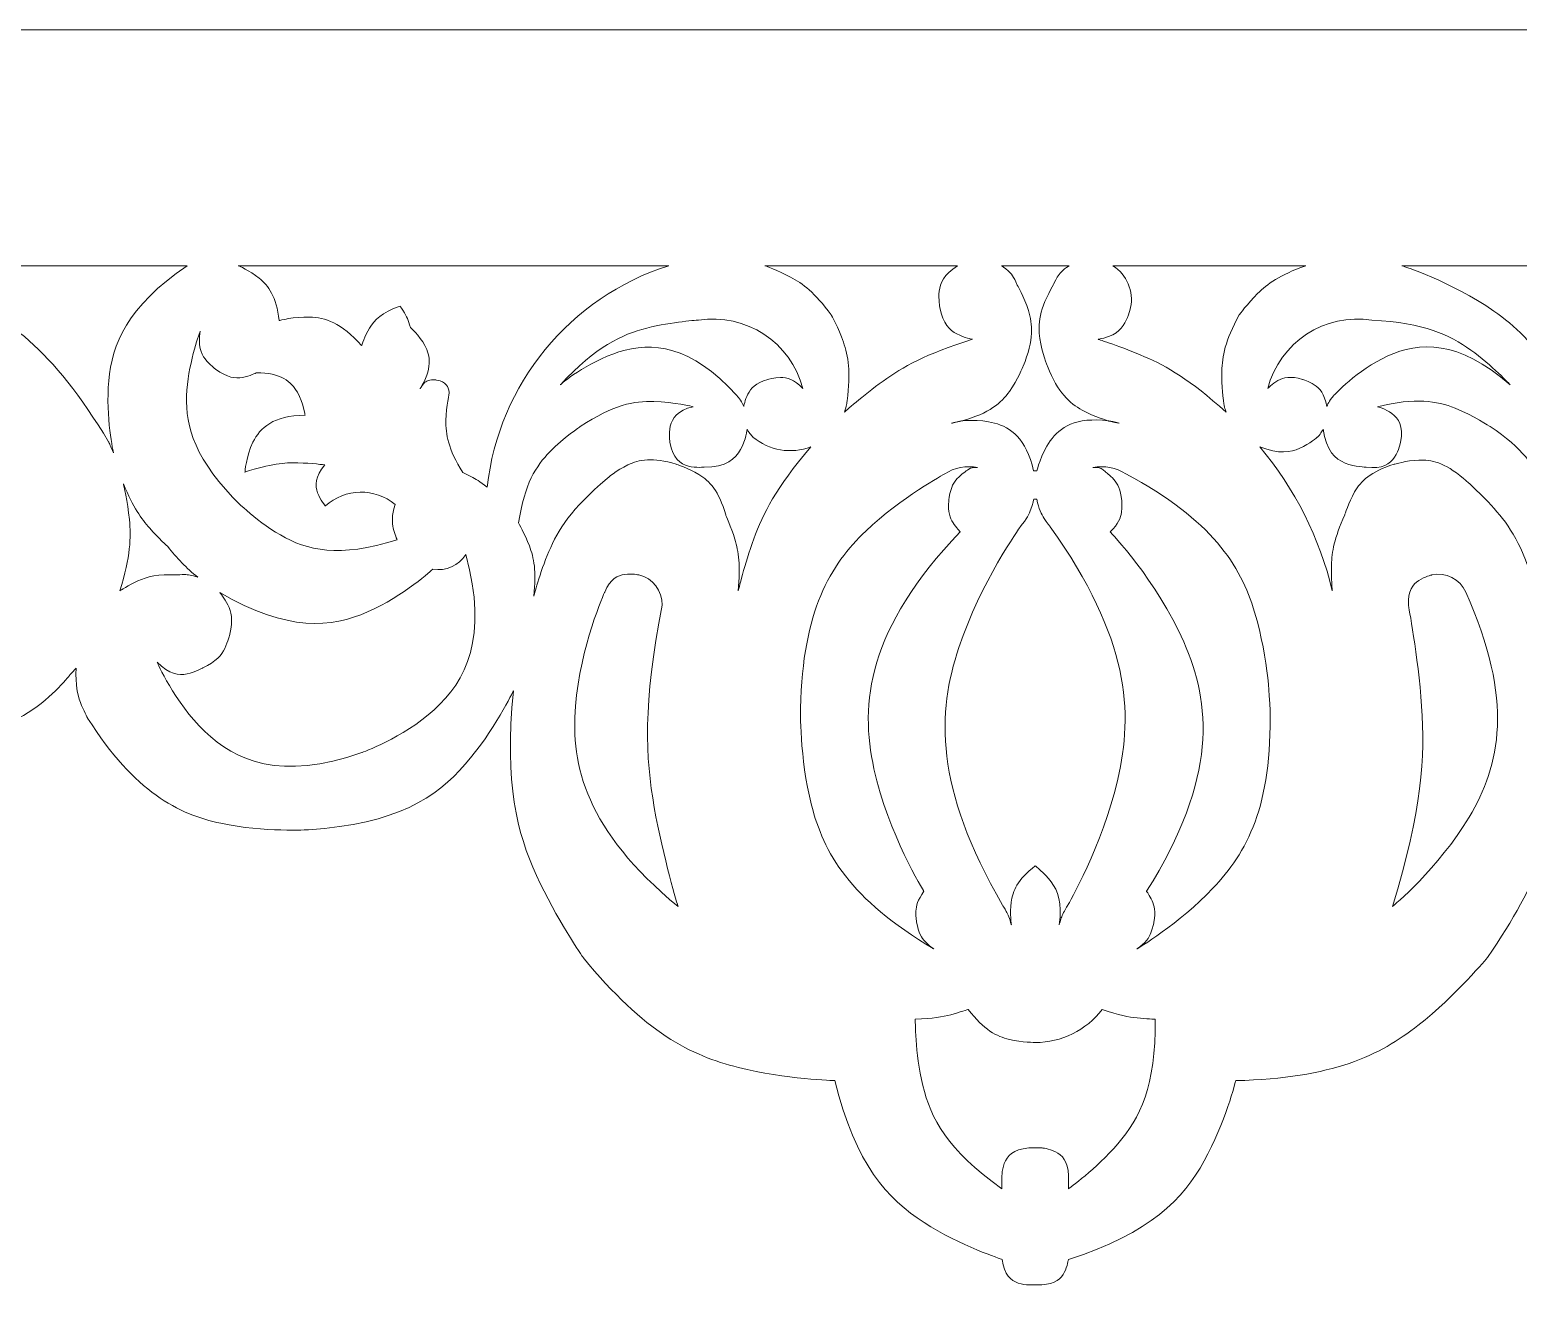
# Model space of a CAD drawing. Header units: millimetres. Extents: x 5501 to 5703, y 4457 to 4568.
# Drawn here: x 5562.8 to 5622.7, y 4457.2 to 4508.2 of the extents above; entities that cross this region are included whole.
import ezdxf

# ---------------------------------------------------------------- set-up
doc = ezdxf.new("R2010")
doc.units = ezdxf.units.MM
doc.header["$MEASUREMENT"] = 0
doc.layers.add('SITARA ALL', color=18, linetype='Continuous', true_color=0x000000)

msp = doc.modelspace()

# ---------------------------------------------------------------- linework, layer by layer
at = {"layer": 'SITARA ALL', "color": 1, "lineweight": 9, "true_color": 0xff0000}
for points, knots in [([(5703.243, 4508.199), (5703.243, 4508.199), (5703.243, 4457.651), (5703.243, 4457.651), (5703.243, 4457.651), (5702.684, 4457.442), (5702.091, 4457.443), (5701.498, 4457.443), (5700.87, 4457.652), (5700.227, 4458.656), (5700.227, 4458.656), (5699.906, 4459.158), (5699.781, 4459.738), (5699.656, 4460.318), (5699.729, 4460.976), (5700.576, 4461.816), (5700.576, 4461.816), (5700.508, 4461.745), (5700.425, 4461.694), (5700.342, 4461.644), (5700.242, 4461.614), (5700.052, 4461.657), (5700.052, 4461.657), (5699.956, 4461.678), (5699.87, 4461.724), (5699.784, 4461.77), (5699.708, 4461.84), (5699.647, 4462.026), (5699.647, 4462.026), (5699.836, 4462.278), (5699.994, 4462.551), (5700.152, 4462.823), (5700.28, 4463.116), (5700.395, 4463.736), (5700.395, 4463.736), (5700.314, 4463.584), (5700.184, 4463.474), (5700.054, 4463.364), (5699.874, 4463.294), (5699.551, 4463.41), (5699.551, 4463.41), (5699.389, 4463.467), (5699.261, 4463.58), (5699.132, 4463.692), (5699.037, 4463.859), (5699.104, 4464.196), (5699.104, 4464.196), (5698.657, 4463.643), (5698.069, 4463.245), (5697.482, 4462.848), (5696.754, 4462.606), (5695.376, 4462.958), (5695.376, 4462.958), (5695.293, 4462.889), (5695.204, 4462.83), (5695.114, 4462.771), (5695.018, 4462.721), (5694.811, 4462.665), (5694.811, 4462.665), (5694.219, 4462.565), (5693.62, 4462.604), (5693.022, 4462.643), (5692.417, 4462.82), (5691.529, 4463.63), (5691.529, 4463.63), (5691.085, 4464.035), (5690.747, 4464.53), (5690.409, 4465.026), (5690.176, 4465.612), (5690.267, 4466.81), (5690.267, 4466.81), (5689.585, 4465.545), (5688.467, 4464.66), (5687.349, 4463.775), (5685.796, 4463.268), (5683.206, 4464.513), (5683.206, 4464.513), (5682.767, 4464.736), (5682.396, 4465.058), (5682.024, 4465.379), (5681.72, 4465.8), (5681.572, 4466.773), (5681.572, 4466.773), (5681.499, 4467.259), (5681.545, 4467.748), (5681.59, 4468.237), (5681.756, 4468.729), (5682.462, 4469.415), (5682.462, 4469.415), (5681.826, 4472.108), (5680.504, 4474.536), (5679.183, 4476.964), (5677.175, 4479.126), (5671.898, 4480.798), (5671.898, 4480.798), (5671.325, 4480.083), (5670.528, 4479.642), (5669.731, 4479.201), (5668.711, 4479.034), (5667.17, 4480.028), (5667.17, 4480.028), (5666.399, 4480.525), (5665.879, 4481.273), (5665.358, 4482.02), (5665.087, 4483.017), (5665.918, 4484.653), (5665.918, 4484.653), (5665.895, 4484.601), (5665.871, 4484.551), (5665.847, 4484.5), (5665.822, 4484.45), (5665.765, 4484.353), (5665.765, 4484.353), (5665.337, 4484.011), (5664.845, 4483.77), (5664.353, 4483.53), (5663.798, 4483.39), (5662.72, 4483.59), (5662.72, 4483.59), (5661.949, 4483.672), (5661.272, 4484.039), (5660.596, 4484.407), (5660.013, 4485.059), (5660.029, 4486.609), (5660.029, 4486.609), (5658.629, 4487.888), (5656.864, 4488.552), (5655.099, 4489.216), (5652.968, 4489.266), (5650.046, 4486.85), (5650.046, 4486.85), (5650.131, 4486.876), (5650.22, 4486.887), (5650.308, 4486.898), (5650.399, 4486.895), (5650.566, 4486.831), (5650.566, 4486.831), (5650.782, 4486.788), (5650.982, 4486.696), (5651.182, 4486.605), (5651.365, 4486.463), (5651.557, 4486.067), (5651.557, 4486.067), (5651.654, 4485.869), (5651.7, 4485.654), (5651.747, 4485.439), (5651.745, 4485.207), (5651.544, 4484.815), (5651.544, 4484.815), (5651.443, 4484.619), (5651.299, 4484.452), (5651.156, 4484.286), (5650.969, 4484.149), (5650.535, 4484.073), (5650.535, 4484.073), (5650.318, 4484.036), (5650.099, 4484.05), (5649.879, 4484.065), (5649.657, 4484.132), (5649.336, 4484.433), (5649.336, 4484.433), (5649.388, 4484.352), (5649.438, 4484.268), (5649.487, 4484.184), (5649.533, 4484.099), (5649.611, 4483.921), (5649.611, 4483.921), (5649.756, 4483.282), (5649.676, 4482.636), (5649.595, 4481.989), (5649.288, 4481.334), (5648.12, 4480.742), (5648.12, 4480.742), (5647.064, 4480.258), (5645.911, 4480.17), (5644.759, 4480.083), (5643.51, 4480.391), (5642.095, 4482.234), (5642.095, 4482.234), (5642.055, 4482.276), (5642.015, 4482.317), (5641.975, 4482.359), (5641.935, 4482.401), (5641.857, 4482.487), (5641.857, 4482.487), (5641.872, 4482.137), (5641.839, 4481.788), (5641.806, 4481.44), (5641.727, 4481.092), (5641.396, 4480.475), (5641.396, 4480.475), (5640.431, 4478.973), (5639.098, 4477.792), (5637.765, 4476.612), (5636.064, 4475.751), (5632.502, 4475.981), (5632.502, 4475.981), (5630.721, 4476.095), (5629.041, 4476.687), (5627.362, 4477.279), (5625.784, 4478.349), (5624.255, 4481.574), (5624.255, 4481.574), (5624.432, 4479.675), (5624.272, 4477.776), (5624.113, 4475.876), (5623.617, 4473.977), (5621.449, 4470.838), (5621.449, 4470.838), (5620.199, 4469.314), (5618.651, 4468.1), (5617.102, 4466.886), (5615.254, 4465.98), (5611.315, 4465.875), (5611.315, 4465.875), (5610.89, 4464.173), (5610.041, 4462.641), (5609.192, 4461.109), (5607.919, 4459.748), (5604.577, 4458.675), (5604.577, 4458.675), (5604.543, 4458.399), (5604.413, 4458.153), (5604.284, 4457.908), (5604.06, 4457.693), (5603.504, 4457.649), (5603.504, 4457.649), (5603.504, 4457.649), (5603.421, 4457.649), (5603.337, 4457.649), (5603.171, 4457.649), (5603.171, 4457.649), (5603.171, 4457.649), (5602.857, 4457.623), (5602.561, 4457.724), (5602.264, 4457.824), (5601.986, 4458.05), (5601.908, 4458.675), (5601.908, 4458.675), (5600.237, 4459.212), (5598.765, 4460.161), (5597.293, 4461.109), (5596.019, 4462.47), (5595.17, 4465.875), (5595.17, 4465.875), (5593.201, 4465.928), (5591.292, 4466.407), (5589.383, 4466.886), (5587.535, 4467.79), (5585.036, 4470.838), (5585.036, 4470.838), (5583.953, 4472.407), (5583.163, 4474.142), (5582.373, 4475.877), (5581.876, 4477.776), (5582.231, 4481.574), (5582.231, 4481.574), (5581.465, 4479.962), (5580.294, 4478.62), (5579.123, 4477.279), (5577.546, 4476.208), (5573.984, 4475.981), (5573.984, 4475.981), (5572.203, 4475.867), (5570.461, 4476.239), (5568.72, 4476.612), (5567.018, 4477.471), (5565.09, 4480.475), (5565.09, 4480.475), (5564.924, 4480.783), (5564.802, 4481.111), (5564.679, 4481.44), (5564.599, 4481.787), (5564.628, 4482.487), (5564.628, 4482.487), (5564.589, 4482.444), (5564.55, 4482.401), (5564.511, 4482.359), (5564.471, 4482.317), (5564.39, 4482.234), (5564.39, 4482.234), (5563.682, 4481.313), (5562.704, 4480.698), (5561.725, 4480.083), (5560.477, 4479.772), (5558.365, 4480.742), (5558.365, 4480.742), (5557.782, 4481.038), (5557.336, 4481.514), (5556.89, 4481.99), (5556.583, 4482.644), (5556.874, 4483.921), (5556.874, 4483.921), (5556.914, 4484.01), (5556.956, 4484.097), (5556.999, 4484.184), (5557.045, 4484.27), (5557.149, 4484.433), (5557.149, 4484.433), (5556.989, 4484.282), (5556.797, 4484.174), (5556.606, 4484.065), (5556.384, 4483.998), (5555.95, 4484.073), (5555.95, 4484.073), (5555.733, 4484.111), (5555.531, 4484.198), (5555.329, 4484.286), (5555.143, 4484.423), (5554.942, 4484.815), (5554.942, 4484.815), (5554.841, 4485.011), (5554.79, 4485.225), (5554.738, 4485.439), (5554.736, 4485.671), (5554.928, 4486.067), (5554.928, 4486.067), (5555.024, 4486.265), (5555.164, 4486.435), (5555.304, 4486.605), (5555.487, 4486.746), (5555.92, 4486.831), (5555.92, 4486.831), (5556.003, 4486.863), (5556.09, 4486.881), (5556.177, 4486.898), (5556.269, 4486.902), (5556.439, 4486.85), (5556.439, 4486.85), (5554.979, 4488.06), (5553.184, 4488.638), (5551.389, 4489.216), (5549.259, 4489.163), (5546.456, 4486.609), (5546.456, 4486.609), (5546.463, 4485.834), (5546.176, 4485.12), (5545.889, 4484.406), (5545.307, 4483.752), (5543.766, 4483.59), (5543.766, 4483.59), (5543.227, 4483.49), (5542.679, 4483.51), (5542.132, 4483.53), (5541.577, 4483.668), (5540.72, 4484.353), (5540.72, 4484.353), (5540.692, 4484.401), (5540.665, 4484.451), (5540.638, 4484.5), (5540.613, 4484.55), (5540.568, 4484.653), (5540.568, 4484.653), (5540.982, 4483.835), (5541.055, 4482.927), (5541.127, 4482.019), (5540.858, 4481.021), (5539.316, 4480.028), (5539.316, 4480.028), (5538.545, 4479.532), (5537.649, 4479.366), (5536.753, 4479.201), (5535.733, 4479.366), (5534.587, 4480.798), (5534.587, 4480.798), (5531.948, 4479.963), (5529.626, 4478.464), (5527.304, 4476.965), (5525.297, 4474.801), (5524.023, 4469.415), (5524.023, 4469.415), (5524.376, 4469.072), (5524.636, 4468.654), (5524.895, 4468.237), (5525.061, 4467.745), (5524.913, 4466.773), (5524.913, 4466.773), (5524.839, 4466.286), (5524.65, 4465.833), (5524.461, 4465.379), (5524.157, 4464.958), (5523.28, 4464.513), (5523.28, 4464.513), (5521.984, 4463.892), (5520.559, 4463.834), (5519.134, 4463.775), (5517.581, 4464.279), (5516.218, 4466.81), (5516.218, 4466.81), (5516.264, 4466.211), (5516.17, 4465.618), (5516.076, 4465.026), (5515.844, 4464.44), (5514.956, 4463.63), (5514.956, 4463.63), (5514.512, 4463.225), (5513.988, 4462.934), (5513.464, 4462.643), (5512.859, 4462.465), (5511.674, 4462.665), (5511.674, 4462.665), (5511.571, 4462.693), (5511.471, 4462.732), (5511.371, 4462.771), (5511.275, 4462.821), (5511.11, 4462.958), (5511.11, 4462.958), (5510.42, 4462.782), (5509.712, 4462.815), (5509.003, 4462.848), (5508.275, 4463.089), (5507.381, 4464.196), (5507.381, 4464.196), (5507.414, 4464.028), (5507.384, 4463.86), (5507.353, 4463.692), (5507.258, 4463.525), (5506.934, 4463.41), (5506.934, 4463.41), (5506.773, 4463.352), (5506.602, 4463.358), (5506.432, 4463.364), (5506.252, 4463.433), (5506.091, 4463.736), (5506.091, 4463.736), (5506.148, 4463.426), (5506.241, 4463.125), (5506.333, 4462.823), (5506.461, 4462.531), (5506.838, 4462.026), (5506.838, 4462.026), (5506.808, 4461.933), (5506.754, 4461.851), (5506.701, 4461.77), (5506.624, 4461.7), (5506.434, 4461.657), (5506.434, 4461.657), (5506.338, 4461.635), (5506.241, 4461.639), (5506.144, 4461.644), (5506.044, 4461.674), (5505.91, 4461.816), (5505.91, 4461.816), (5506.333, 4461.396), (5506.581, 4460.857), (5506.829, 4460.318), (5506.902, 4459.66), (5506.258, 4458.656), (5506.258, 4458.656), (5505.937, 4458.154), (5505.462, 4457.798), (5504.987, 4457.442), (5504.36, 4457.233), (5503.243, 4457.651), (5503.243, 4457.651), (5503.243, 4457.651), (5503.243, 4470.288), (5503.243, 4482.925), (5503.243, 4508.199), (5503.243, 4508.199), (5503.243, 4508.199), (5503.243, 4508.199), (5528.243, 4508.199), (5553.243, 4508.199), (5603.243, 4508.199), (5603.243, 4508.199), (5603.243, 4508.199), (5603.243, 4508.199), (5628.243, 4508.199), (5653.243, 4508.199), (5703.243, 4508.199), (5703.243, 4508.199)], [0, 0, 0, 0, 0.006369, 0.006369, 0.006369, 0.012739, 0.012739, 0.012739, 0.019108, 0.019108, 0.019108, 0.025478, 0.025478, 0.025478, 0.031847, 0.031847, 0.031847, 0.038217, 0.038217, 0.038217, 0.044586, 0.044586, 0.044586, 0.050955, 0.050955, 0.050955, 0.057325, 0.057325, 0.057325, 0.063694, 0.063694, 0.063694, 0.070064, 0.070064, 0.070064, 0.076433, 0.076433, 0.076433, 0.082803, 0.082803, 0.082803, 0.089172, 0.089172, 0.089172, 0.095541, 0.095541, 0.095541, 0.101911, 0.101911, 0.101911, 0.10828, 0.10828, 0.10828, 0.11465, 0.11465, 0.11465, 0.121019, 0.121019, 0.121019, 0.127389, 0.127389, 0.127389, 0.133758, 0.133758, 0.133758, 0.140127, 0.140127, 0.140127, 0.146497, 0.146497, 0.146497, 0.152866, 0.152866, 0.152866, 0.159236, 0.159236, 0.159236, 0.165605, 0.165605, 0.165605, 0.171975, 0.171975, 0.171975, 0.178344, 0.178344, 0.178344, 0.184713, 0.184713, 0.184713, 0.191083, 0.191083, 0.191083, 0.197452, 0.197452, 0.197452, 0.203822, 0.203822, 0.203822, 0.210191, 0.210191, 0.210191, 0.216561, 0.216561, 0.216561, 0.22293, 0.22293, 0.22293, 0.229299, 0.229299, 0.229299, 0.235669, 0.235669, 0.235669, 0.242038, 0.242038, 0.242038, 0.248408, 0.248408, 0.248408, 0.254777, 0.254777, 0.254777, 0.261146, 0.261146, 0.261146, 0.267516, 0.267516, 0.267516, 0.273885, 0.273885, 0.273885, 0.280255, 0.280255, 0.280255, 0.286624, 0.286624, 0.286624, 0.292994, 0.292994, 0.292994, 0.299363, 0.299363, 0.299363, 0.305732, 0.305732, 0.305732, 0.312102, 0.312102, 0.312102, 0.318471, 0.318471, 0.318471, 0.324841, 0.324841, 0.324841, 0.33121, 0.33121, 0.33121, 0.33758, 0.33758, 0.33758, 0.343949, 0.343949, 0.343949, 0.350318, 0.350318, 0.350318, 0.356688, 0.356688, 0.356688, 0.363057, 0.363057, 0.363057, 0.369427, 0.369427, 0.369427, 0.375796, 0.375796, 0.375796, 0.382166, 0.382166, 0.382166, 0.388535, 0.388535, 0.388535, 0.394904, 0.394904, 0.394904, 0.401274, 0.401274, 0.401274, 0.407643, 0.407643, 0.407643, 0.414013, 0.414013, 0.414013, 0.420382, 0.420382, 0.420382, 0.426752, 0.426752, 0.426752, 0.433121, 0.433121, 0.433121, 0.43949, 0.43949, 0.43949, 0.44586, 0.44586, 0.44586, 0.452229, 0.452229, 0.452229, 0.458599, 0.458599, 0.458599, 0.464968, 0.464968, 0.464968, 0.471338, 0.471338, 0.471338, 0.477707, 0.477707, 0.477707, 0.484076, 0.484076, 0.484076, 0.490446, 0.490446, 0.490446, 0.496815, 0.496815, 0.496815, 0.503185, 0.503185, 0.503185, 0.509554, 0.509554, 0.509554, 0.515924, 0.515924, 0.515924, 0.522293, 0.522293, 0.522293, 0.528662, 0.528662, 0.528662, 0.535032, 0.535032, 0.535032, 0.541401, 0.541401, 0.541401, 0.547771, 0.547771, 0.547771, 0.55414, 0.55414, 0.55414, 0.56051, 0.56051, 0.56051, 0.566879, 0.566879, 0.566879, 0.573248, 0.573248, 0.573248, 0.579618, 0.579618, 0.579618, 0.585987, 0.585987, 0.585987, 0.592357, 0.592357, 0.592357, 0.598726, 0.598726, 0.598726, 0.605096, 0.605096, 0.605096, 0.611465, 0.611465, 0.611465, 0.617834, 0.617834, 0.617834, 0.624204, 0.624204, 0.624204, 0.630573, 0.630573, 0.630573, 0.636943, 0.636943, 0.636943, 0.643312, 0.643312, 0.643312, 0.649682, 0.649682, 0.649682, 0.656051, 0.656051, 0.656051, 0.66242, 0.66242, 0.66242, 0.66879, 0.66879, 0.66879, 0.675159, 0.675159, 0.675159, 0.681529, 0.681529, 0.681529, 0.687898, 0.687898, 0.687898, 0.694268, 0.694268, 0.694268, 0.700637, 0.700637, 0.700637, 0.707006, 0.707006, 0.707006, 0.713376, 0.713376, 0.713376, 0.719745, 0.719745, 0.719745, 0.726115, 0.726115, 0.726115, 0.732484, 0.732484, 0.732484, 0.738854, 0.738854, 0.738854, 0.745223, 0.745223, 0.745223, 0.751592, 0.751592, 0.751592, 0.757962, 0.757962, 0.757962, 0.764331, 0.764331, 0.764331, 0.770701, 0.770701, 0.770701, 0.77707, 0.77707, 0.77707, 0.783439, 0.783439, 0.783439, 0.789809, 0.789809, 0.789809, 0.796178, 0.796178, 0.796178, 0.802548, 0.802548, 0.802548, 0.808917, 0.808917, 0.808917, 0.815287, 0.815287, 0.815287, 0.821656, 0.821656, 0.821656, 0.828025, 0.828025, 0.828025, 0.834395, 0.834395, 0.834395, 0.840764, 0.840764, 0.840764, 0.847134, 0.847134, 0.847134, 0.853503, 0.853503, 0.853503, 0.859873, 0.859873, 0.859873, 0.866242, 0.866242, 0.866242, 0.872611, 0.872611, 0.872611, 0.878981, 0.878981, 0.878981, 0.88535, 0.88535, 0.88535, 0.89172, 0.89172, 0.89172, 0.898089, 0.898089, 0.898089, 0.904459, 0.904459, 0.904459, 0.910828, 0.910828, 0.910828, 0.917197, 0.917197, 0.917197, 0.923567, 0.923567, 0.923567, 0.929936, 0.929936, 0.929936, 0.936306, 0.936306, 0.936306, 0.942675, 0.942675, 0.942675, 0.949045, 0.949045, 0.949045, 0.955414, 0.955414, 0.955414, 0.961783, 0.961783, 0.961783, 0.968153, 0.968153, 0.968153, 0.974522, 0.974522, 0.974522, 0.980892, 0.980892, 0.980892, 0.987261, 0.987261, 0.987261, 0.993631, 0.993631, 0.993631, 1, 1, 1, 1]), ([(5569.095, 4498.696), (5569.095, 4498.696), (5555.464, 4498.696), (5555.464, 4498.696), (5555.464, 4498.696), (5557.649, 4498.345), (5559.7, 4497.521), (5561.751, 4496.696), (5563.667, 4495.398), (5565.937, 4491.598), (5565.937, 4491.598), (5565.972, 4491.525), (5566.006, 4491.452), (5566.04, 4491.379), (5566.072, 4491.306), (5566.133, 4491.157), (5566.133, 4491.157), (5565.812, 4492.599), (5565.944, 4494.065), (5566.076, 4495.531), (5566.661, 4497.022), (5569.095, 4498.696)], [0, 0, 0, 0, 0.142857, 0.142857, 0.142857, 0.285714, 0.285714, 0.285714, 0.428571, 0.428571, 0.428571, 0.571429, 0.571429, 0.571429, 0.714286, 0.714286, 0.714286, 0.857143, 0.857143, 0.857143, 1, 1, 1, 1]), ([(5581.179, 4489.777), (5581.641, 4493.933), (5584.501, 4497.427), (5588.486, 4498.696), (5588.486, 4498.696), (5588.486, 4498.696), (5584.154, 4498.696), (5579.822, 4498.696), (5571.158, 4498.696), (5571.158, 4498.696), (5571.158, 4498.696), (5571.611, 4498.502), (5571.994, 4498.194), (5572.377, 4497.886), (5572.691, 4497.465), (5572.805, 4496.486), (5572.805, 4496.486), (5573.409, 4496.645), (5574.032, 4496.627), (5574.654, 4496.61), (5575.296, 4496.415), (5576.122, 4495.478), (5576.122, 4495.478), (5576.241, 4495.85), (5576.443, 4496.183), (5576.645, 4496.516), (5576.931, 4496.81), (5577.669, 4497.067), (5577.669, 4497.067), (5577.763, 4496.937), (5577.846, 4496.799), (5577.929, 4496.661), (5578, 4496.516), (5578.088, 4496.206), (5578.088, 4496.206), (5578.449, 4495.898), (5578.67, 4495.481), (5578.892, 4495.064), (5578.975, 4494.54), (5578.475, 4493.732), (5578.475, 4493.732), (5578.531, 4493.856), (5578.624, 4493.954), (5578.717, 4494.053), (5578.847, 4494.126), (5579.117, 4494.094), (5579.117, 4494.094), (5579.252, 4494.078), (5579.374, 4494.019), (5579.496, 4493.96), (5579.604, 4493.858), (5579.654, 4493.591), (5579.654, 4493.591), (5579.531, 4493.038), (5579.518, 4492.472), (5579.505, 4491.906), (5579.603, 4491.326), (5580.196, 4490.362), (5580.196, 4490.362), (5580.371, 4490.284), (5580.54, 4490.196), (5580.71, 4490.108), (5580.875, 4490.01), (5581.179, 4489.777)], [0, 0, 0, 0, 0.047619, 0.047619, 0.047619, 0.095238, 0.095238, 0.095238, 0.142857, 0.142857, 0.142857, 0.190476, 0.190476, 0.190476, 0.238095, 0.238095, 0.238095, 0.285714, 0.285714, 0.285714, 0.333333, 0.333333, 0.333333, 0.380952, 0.380952, 0.380952, 0.428571, 0.428571, 0.428571, 0.47619, 0.47619, 0.47619, 0.52381, 0.52381, 0.52381, 0.571429, 0.571429, 0.571429, 0.619048, 0.619048, 0.619048, 0.666667, 0.666667, 0.666667, 0.714286, 0.714286, 0.714286, 0.761905, 0.761905, 0.761905, 0.809524, 0.809524, 0.809524, 0.857143, 0.857143, 0.857143, 0.904762, 0.904762, 0.904762, 0.952381, 0.952381, 0.952381, 1, 1, 1, 1]), ([(5600.114, 4498.696), (5600.114, 4498.696), (5592.353, 4498.696), (5592.353, 4498.696), (5592.353, 4498.696), (5592.887, 4498.506), (5593.388, 4498.238), (5593.888, 4497.97), (5594.354, 4497.626), (5595.032, 4496.716), (5595.032, 4496.716), (5595.319, 4496.186), (5595.518, 4495.617), (5595.716, 4495.049), (5595.828, 4494.442), (5595.667, 4493.248), (5595.667, 4493.248), (5595.656, 4493.171), (5595.642, 4493.094), (5595.628, 4493.017), (5595.609, 4492.942), (5595.558, 4492.794), (5595.558, 4492.794), (5596.302, 4493.463), (5597.114, 4494.047), (5597.925, 4494.632), (5598.804, 4495.132), (5600.713, 4495.732), (5600.713, 4495.732), (5600.384, 4495.79), (5600.09, 4495.946), (5599.796, 4496.102), (5599.536, 4496.355), (5599.404, 4497.01), (5599.404, 4497.01), (5599.338, 4497.337), (5599.375, 4497.668), (5599.413, 4497.999), (5599.553, 4498.333), (5600.114, 4498.696)], [0, 0, 0, 0, 0.076923, 0.076923, 0.076923, 0.153846, 0.153846, 0.153846, 0.230769, 0.230769, 0.230769, 0.307692, 0.307692, 0.307692, 0.384615, 0.384615, 0.384615, 0.461538, 0.461538, 0.461538, 0.538462, 0.538462, 0.538462, 0.615385, 0.615385, 0.615385, 0.692308, 0.692308, 0.692308, 0.769231, 0.769231, 0.769231, 0.846154, 0.846154, 0.846154, 0.923077, 0.923077, 0.923077, 1, 1, 1, 1]), ([(5604.604, 4498.696), (5604.604, 4498.696), (5603.243, 4498.696), (5603.243, 4498.696), (5603.243, 4498.696), (5603.243, 4498.696), (5602.902, 4498.696), (5602.562, 4498.696), (5601.881, 4498.696), (5601.881, 4498.696), (5601.881, 4498.696), (5602.022, 4498.605), (5602.146, 4498.494), (5602.271, 4498.383), (5602.38, 4498.251), (5602.505, 4497.94), (5602.505, 4497.94), (5602.8, 4497.441), (5602.971, 4496.887), (5603.142, 4496.332), (5603.189, 4495.724), (5602.755, 4494.647), (5602.755, 4494.647), (5602.538, 4494.108), (5602.202, 4493.636), (5601.866, 4493.163), (5601.411, 4492.756), (5600.292, 4492.445), (5600.292, 4492.445), (5600.22, 4492.436), (5600.148, 4492.424), (5600.077, 4492.411), (5600.005, 4492.396), (5599.866, 4492.353), (5599.866, 4492.353), (5599.938, 4492.365), (5600.01, 4492.378), (5600.081, 4492.391), (5600.152, 4492.406), (5600.292, 4492.445), (5600.292, 4492.445), (5600.96, 4492.532), (5601.605, 4492.358), (5602.25, 4492.185), (5602.874, 4491.752), (5603.176, 4490.441), (5603.176, 4490.441), (5603.176, 4490.441), (5603.209, 4490.441), (5603.243, 4490.441), (5603.31, 4490.441), (5603.31, 4490.441), (5603.31, 4490.441), (5603.461, 4491.096), (5603.849, 4491.641), (5604.236, 4492.185), (5604.859, 4492.619), (5606.193, 4492.445), (5606.193, 4492.445), (5606.263, 4492.426), (5606.334, 4492.408), (5606.404, 4492.391), (5606.476, 4492.376), (5606.619, 4492.353), (5606.619, 4492.353), (5606.55, 4492.375), (5606.479, 4492.393), (5606.409, 4492.411), (5606.337, 4492.427), (5606.193, 4492.445), (5606.193, 4492.445), (5605.634, 4492.601), (5605.126, 4492.882), (5604.619, 4493.163), (5604.164, 4493.569), (5603.731, 4494.647), (5603.731, 4494.647), (5603.514, 4495.186), (5603.428, 4495.759), (5603.343, 4496.333), (5603.389, 4496.941), (5603.98, 4497.94), (5603.98, 4497.94), (5604.043, 4498.096), (5604.129, 4498.239), (5604.214, 4498.383), (5604.323, 4498.514), (5604.604, 4498.696)], [0, 0, 0, 0, 0.034483, 0.034483, 0.034483, 0.068966, 0.068966, 0.068966, 0.103448, 0.103448, 0.103448, 0.137931, 0.137931, 0.137931, 0.172414, 0.172414, 0.172414, 0.206897, 0.206897, 0.206897, 0.241379, 0.241379, 0.241379, 0.275862, 0.275862, 0.275862, 0.310345, 0.310345, 0.310345, 0.344828, 0.344828, 0.344828, 0.37931, 0.37931, 0.37931, 0.413793, 0.413793, 0.413793, 0.448276, 0.448276, 0.448276, 0.482759, 0.482759, 0.482759, 0.517241, 0.517241, 0.517241, 0.551724, 0.551724, 0.551724, 0.586207, 0.586207, 0.586207, 0.62069, 0.62069, 0.62069, 0.655172, 0.655172, 0.655172, 0.689655, 0.689655, 0.689655, 0.724138, 0.724138, 0.724138, 0.758621, 0.758621, 0.758621, 0.793103, 0.793103, 0.793103, 0.827586, 0.827586, 0.827586, 0.862069, 0.862069, 0.862069, 0.896552, 0.896552, 0.896552, 0.931034, 0.931034, 0.931034, 0.965517, 0.965517, 0.965517, 1, 1, 1, 1]), ([(5606.372, 4498.696), (5606.932, 4498.333), (5607.214, 4497.665), (5607.081, 4497.01), (5607.081, 4497.01), (5607.015, 4496.683), (5606.852, 4496.392), (5606.689, 4496.102), (5606.43, 4495.849), (5605.772, 4495.732), (5605.772, 4495.732), (5606.727, 4495.432), (5607.643, 4495.032), (5608.56, 4494.632), (5609.439, 4494.131), (5610.928, 4492.794), (5610.928, 4492.794), (5610.902, 4492.868), (5610.88, 4492.943), (5610.858, 4493.017), (5610.84, 4493.093), (5610.819, 4493.248), (5610.819, 4493.248), (5610.738, 4493.845), (5610.754, 4494.447), (5610.769, 4495.049), (5610.88, 4495.656), (5611.453, 4496.716), (5611.453, 4496.716), (5611.792, 4497.171), (5612.195, 4497.571), (5612.597, 4497.97), (5613.063, 4498.315), (5614.132, 4498.696), (5614.132, 4498.696), (5614.132, 4498.696), (5612.192, 4498.696), (5610.252, 4498.696), (5606.372, 4498.696), (5606.372, 4498.696)], [0, 0, 0, 0, 0.076923, 0.076923, 0.076923, 0.153846, 0.153846, 0.153846, 0.230769, 0.230769, 0.230769, 0.307692, 0.307692, 0.307692, 0.384615, 0.384615, 0.384615, 0.461538, 0.461538, 0.461538, 0.538462, 0.538462, 0.538462, 0.615385, 0.615385, 0.615385, 0.692308, 0.692308, 0.692308, 0.769231, 0.769231, 0.769231, 0.846154, 0.846154, 0.846154, 0.923077, 0.923077, 0.923077, 1, 1, 1, 1]), ([(5635.327, 4498.696), (5635.327, 4498.696), (5617.999, 4498.696), (5617.999, 4498.696), (5617.999, 4498.696), (5619.992, 4498.061), (5621.703, 4496.87), (5623.415, 4495.679), (5624.846, 4493.934), (5625.307, 4489.777), (5625.307, 4489.777), (5625.459, 4489.893), (5625.617, 4490.001), (5625.775, 4490.108), (5625.94, 4490.206), (5626.289, 4490.362), (5626.289, 4490.362), (5626.586, 4490.844), (5626.783, 4491.375), (5626.98, 4491.906), (5627.077, 4492.485), (5626.831, 4493.591), (5626.831, 4493.591), (5626.856, 4493.724), (5626.923, 4493.842), (5626.99, 4493.96), (5627.099, 4494.062), (5627.369, 4494.094), (5627.369, 4494.094), (5627.504, 4494.11), (5627.636, 4494.082), (5627.769, 4494.053), (5627.898, 4493.98), (5628.01, 4493.732), (5628.01, 4493.732), (5627.761, 4494.136), (5627.677, 4494.601), (5627.593, 4495.065), (5627.675, 4495.59), (5628.398, 4496.206), (5628.398, 4496.206), (5628.442, 4496.361), (5628.499, 4496.511), (5628.557, 4496.661), (5628.628, 4496.807), (5628.817, 4497.067), (5628.817, 4497.067), (5629.185, 4496.938), (5629.513, 4496.727), (5629.84, 4496.516), (5630.127, 4496.222), (5630.363, 4495.478), (5630.363, 4495.478), (5630.776, 4495.946), (5631.304, 4496.278), (5631.831, 4496.61), (5632.473, 4496.805), (5633.681, 4496.486), (5633.681, 4496.486), (5633.738, 4496.975), (5633.923, 4497.431), (5634.108, 4497.886), (5634.422, 4498.308), (5635.327, 4498.696)], [0, 0, 0, 0, 0.047619, 0.047619, 0.047619, 0.095238, 0.095238, 0.095238, 0.142857, 0.142857, 0.142857, 0.190476, 0.190476, 0.190476, 0.238095, 0.238095, 0.238095, 0.285714, 0.285714, 0.285714, 0.333333, 0.333333, 0.333333, 0.380952, 0.380952, 0.380952, 0.428571, 0.428571, 0.428571, 0.47619, 0.47619, 0.47619, 0.52381, 0.52381, 0.52381, 0.571429, 0.571429, 0.571429, 0.619048, 0.619048, 0.619048, 0.666667, 0.666667, 0.666667, 0.714286, 0.714286, 0.714286, 0.761905, 0.761905, 0.761905, 0.809524, 0.809524, 0.809524, 0.857143, 0.857143, 0.857143, 0.904762, 0.904762, 0.904762, 0.952381, 0.952381, 0.952381, 1, 1, 1, 1]), ([(5593.885, 4493.752), (5593.404, 4495.611), (5591.588, 4496.801), (5589.691, 4496.505), (5589.691, 4496.505), (5588.631, 4496.445), (5587.602, 4496.182), (5586.574, 4495.919), (5585.577, 4495.453), (5584.124, 4493.905), (5584.124, 4493.905), (5585.17, 4494.814), (5586.483, 4495.221), (5587.797, 4495.628), (5589.377, 4495.531), (5591.227, 4493.465), (5591.227, 4493.465), (5591.284, 4493.401), (5591.336, 4493.332), (5591.388, 4493.263), (5591.435, 4493.19), (5591.506, 4493.032), (5591.506, 4493.032), (5591.554, 4493.289), (5591.672, 4493.522), (5591.789, 4493.755), (5591.976, 4493.963), (5592.477, 4494.114), (5592.477, 4494.114), (5592.727, 4494.19), (5592.988, 4494.193), (5593.249, 4494.196), (5593.52, 4494.126), (5593.885, 4493.752)], [0, 0, 0, 0, 0.090909, 0.090909, 0.090909, 0.181818, 0.181818, 0.181818, 0.272727, 0.272727, 0.272727, 0.363636, 0.363636, 0.363636, 0.454545, 0.454545, 0.454545, 0.545455, 0.545455, 0.545455, 0.636364, 0.636364, 0.636364, 0.727273, 0.727273, 0.727273, 0.818182, 0.818182, 0.818182, 0.909091, 0.909091, 0.909091, 1, 1, 1, 1]), ([(5616.795, 4496.505), (5614.898, 4496.803), (5613.084, 4495.61), (5612.6, 4493.752), (5612.6, 4493.752), (5612.783, 4493.939), (5613.01, 4494.068), (5613.237, 4494.196), (5613.508, 4494.266), (5614.008, 4494.114), (5614.008, 4494.114), (5614.259, 4494.039), (5614.477, 4493.897), (5614.696, 4493.755), (5614.883, 4493.546), (5614.98, 4493.032), (5614.98, 4493.032), (5615.015, 4493.111), (5615.056, 4493.187), (5615.098, 4493.263), (5615.145, 4493.336), (5615.258, 4493.465), (5615.258, 4493.465), (5616.185, 4494.497), (5617.438, 4495.062), (5618.691, 4495.628), (5620.272, 4495.727), (5622.361, 4493.905), (5622.361, 4493.905), (5621.635, 4494.679), (5620.774, 4495.299), (5619.912, 4495.919), (5618.915, 4496.385), (5616.795, 4496.505)], [0, 0, 0, 0, 0.090909, 0.090909, 0.090909, 0.181818, 0.181818, 0.181818, 0.272727, 0.272727, 0.272727, 0.363636, 0.363636, 0.363636, 0.454545, 0.454545, 0.454545, 0.545455, 0.545455, 0.545455, 0.636364, 0.636364, 0.636364, 0.727273, 0.727273, 0.727273, 0.818182, 0.818182, 0.818182, 0.909091, 0.909091, 0.909091, 1, 1, 1, 1]), ([(5577.473, 4489.076), (5576.659, 4489.768), (5575.455, 4489.743), (5574.668, 4489.02), (5574.668, 4489.02), (5574.458, 4489.254), (5574.35, 4489.548), (5574.243, 4489.841), (5574.238, 4490.194), (5574.646, 4490.673), (5574.646, 4490.673), (5574.105, 4490.745), (5573.56, 4490.757), (5573.014, 4490.768), (5572.464, 4490.719), (5571.426, 4490.383), (5571.426, 4490.383), (5571.467, 4491.023), (5571.75, 4491.593), (5572.034, 4492.164), (5572.561, 4492.664), (5573.844, 4492.677), (5573.844, 4492.677), (5573.78, 4493.168), (5573.538, 4493.597), (5573.296, 4494.025), (5572.875, 4494.391), (5571.885, 4494.382), (5571.885, 4494.382), (5571.62, 4494.251), (5571.328, 4494.199), (5571.037, 4494.148), (5570.721, 4494.176), (5570.244, 4494.529), (5570.244, 4494.529), (5570.006, 4494.705), (5569.828, 4494.941), (5569.649, 4495.177), (5569.53, 4495.471), (5569.627, 4496.056), (5569.627, 4496.056), (5569.183, 4494.907), (5569.089, 4493.681), (5568.995, 4492.455), (5569.252, 4491.152), (5570.942, 4489.36), (5570.942, 4489.36), (5571.787, 4488.464), (5572.853, 4487.851), (5573.918, 4487.238), (5575.205, 4486.907), (5577.55, 4487.659), (5577.55, 4487.659), (5577.453, 4487.883), (5577.398, 4488.121), (5577.343, 4488.359), (5577.329, 4488.61), (5577.473, 4489.076)], [0, 0, 0, 0, 0.052632, 0.052632, 0.052632, 0.105263, 0.105263, 0.105263, 0.157895, 0.157895, 0.157895, 0.210526, 0.210526, 0.210526, 0.263158, 0.263158, 0.263158, 0.315789, 0.315789, 0.315789, 0.368421, 0.368421, 0.368421, 0.421053, 0.421053, 0.421053, 0.473684, 0.473684, 0.473684, 0.526316, 0.526316, 0.526316, 0.578947, 0.578947, 0.578947, 0.631579, 0.631579, 0.631579, 0.684211, 0.684211, 0.684211, 0.736842, 0.736842, 0.736842, 0.789474, 0.789474, 0.789474, 0.842105, 0.842105, 0.842105, 0.894737, 0.894737, 0.894737, 0.947368, 0.947368, 0.947368, 1, 1, 1, 1]), ([(5594.207, 4491.401), (5593.416, 4491.097), (5592.523, 4491.248), (5591.878, 4491.797), (5591.878, 4491.797), (5591.832, 4491.844), (5591.789, 4491.895), (5591.747, 4491.945), (5591.708, 4491.999), (5591.646, 4492.115), (5591.646, 4492.115), (5591.594, 4491.678), (5591.382, 4491.295), (5591.171, 4490.912), (5590.8, 4490.584), (5589.92, 4490.586), (5589.92, 4490.586), (5589.592, 4490.541), (5589.276, 4490.628), (5588.96, 4490.716), (5588.655, 4490.936), (5588.535, 4491.586), (5588.535, 4491.586), (5588.475, 4491.911), (5588.548, 4492.231), (5588.62, 4492.55), (5588.826, 4492.865), (5589.469, 4493.016), (5589.469, 4493.016), (5588.69, 4493.206), (5587.889, 4493.228), (5587.088, 4493.251), (5586.264, 4493.106), (5584.928, 4492.218), (5584.928, 4492.218), (5584.26, 4491.774), (5583.701, 4491.201), (5583.141, 4490.627), (5582.689, 4489.923), (5582.436, 4488.339), (5582.436, 4488.339), (5582.693, 4487.892), (5582.876, 4487.41), (5583.059, 4486.928), (5583.167, 4486.411), (5583.056, 4485.386), (5583.056, 4485.386), (5583.289, 4486.31), (5583.662, 4487.187), (5584.036, 4488.064), (5584.55, 4488.892), (5586.002, 4490.129), (5586.002, 4490.129), (5586.388, 4490.455), (5586.844, 4490.672), (5587.299, 4490.889), (5587.824, 4490.997), (5588.791, 4490.7), (5588.791, 4490.7), (5589.274, 4490.552), (5589.703, 4490.286), (5590.131, 4490.02), (5590.506, 4489.636), (5590.779, 4488.663), (5590.779, 4488.663), (5590.996, 4488.183), (5591.148, 4487.678), (5591.3, 4487.174), (5591.387, 4486.646), (5591.285, 4485.597), (5591.285, 4485.597), (5591.537, 4486.666), (5591.914, 4487.697), (5592.29, 4488.728), (5592.79, 4489.722), (5594.207, 4491.401)], [0, 0, 0, 0, 0.04, 0.04, 0.04, 0.08, 0.08, 0.08, 0.12, 0.12, 0.12, 0.16, 0.16, 0.16, 0.2, 0.2, 0.2, 0.24, 0.24, 0.24, 0.28, 0.28, 0.28, 0.32, 0.32, 0.32, 0.36, 0.36, 0.36, 0.4, 0.4, 0.4, 0.44, 0.44, 0.44, 0.48, 0.48, 0.48, 0.52, 0.52, 0.52, 0.56, 0.56, 0.56, 0.6, 0.6, 0.6, 0.64, 0.64, 0.64, 0.68, 0.68, 0.68, 0.72, 0.72, 0.72, 0.76, 0.76, 0.76, 0.8, 0.8, 0.8, 0.84, 0.84, 0.84, 0.88, 0.88, 0.88, 0.92, 0.92, 0.92, 0.96, 0.96, 0.96, 1, 1, 1, 1]), ([(5612.279, 4491.401), (5613.695, 4489.722), (5614.696, 4487.734), (5615.201, 4485.597), (5615.201, 4485.597), (5615.149, 4486.121), (5615.167, 4486.648), (5615.185, 4487.174), (5615.272, 4487.703), (5615.706, 4488.663), (5615.706, 4488.663), (5615.843, 4489.15), (5616.099, 4489.585), (5616.354, 4490.02), (5616.728, 4490.404), (5617.695, 4490.7), (5617.695, 4490.7), (5618.178, 4490.848), (5618.682, 4490.869), (5619.186, 4490.889), (5619.711, 4490.782), (5620.483, 4490.129), (5620.483, 4490.129), (5621.209, 4489.511), (5621.829, 4488.787), (5622.45, 4488.064), (5622.964, 4487.235), (5623.43, 4485.386), (5623.43, 4485.386), (5623.374, 4485.898), (5623.4, 4486.413), (5623.427, 4486.928), (5623.535, 4487.445), (5624.049, 4488.339), (5624.049, 4488.339), (5623.923, 4489.131), (5623.634, 4489.879), (5623.345, 4490.627), (5622.893, 4491.33), (5621.557, 4492.218), (5621.557, 4492.218), (5620.889, 4492.662), (5620.144, 4492.957), (5619.398, 4493.251), (5618.574, 4493.395), (5617.016, 4493.016), (5617.016, 4493.016), (5617.338, 4492.94), (5617.602, 4492.745), (5617.865, 4492.55), (5618.071, 4492.236), (5617.95, 4491.586), (5617.95, 4491.586), (5617.89, 4491.261), (5617.707, 4490.988), (5617.525, 4490.715), (5617.22, 4490.495), (5616.565, 4490.586), (5616.565, 4490.586), (5616.125, 4490.585), (5615.72, 4490.749), (5615.314, 4490.913), (5614.943, 4491.241), (5614.839, 4492.115), (5614.839, 4492.115), (5614.809, 4492.057), (5614.773, 4492.001), (5614.738, 4491.945), (5614.699, 4491.892), (5614.607, 4491.797), (5614.607, 4491.797), (5614.285, 4491.523), (5613.9, 4491.348), (5613.515, 4491.172), (5613.069, 4491.096), (5612.279, 4491.401)], [0, 0, 0, 0, 0.04, 0.04, 0.04, 0.08, 0.08, 0.08, 0.12, 0.12, 0.12, 0.16, 0.16, 0.16, 0.2, 0.2, 0.2, 0.24, 0.24, 0.24, 0.28, 0.28, 0.28, 0.32, 0.32, 0.32, 0.36, 0.36, 0.36, 0.4, 0.4, 0.4, 0.44, 0.44, 0.44, 0.48, 0.48, 0.48, 0.52, 0.52, 0.52, 0.56, 0.56, 0.56, 0.6, 0.6, 0.6, 0.64, 0.64, 0.64, 0.68, 0.68, 0.68, 0.72, 0.72, 0.72, 0.76, 0.76, 0.76, 0.8, 0.8, 0.8, 0.84, 0.84, 0.84, 0.88, 0.88, 0.88, 0.92, 0.92, 0.92, 0.96, 0.96, 0.96, 1, 1, 1, 1]), ([(5600.923, 4490.565), (5600.465, 4490.661), (5599.987, 4490.569), (5599.596, 4490.31), (5599.596, 4490.31), (5597.849, 4489.377), (5596.421, 4488.008), (5594.993, 4486.639), (5593.884, 4484.834), (5593.791, 4480.874), (5593.791, 4480.874), (5593.745, 4478.893), (5594.235, 4476.976), (5594.725, 4475.06), (5595.75, 4473.207), (5599.154, 4471.178), (5599.154, 4471.178), (5598.971, 4471.305), (5598.818, 4471.465), (5598.665, 4471.625), (5598.541, 4471.82), (5598.468, 4472.257), (5598.468, 4472.257), (5598.431, 4472.476), (5598.439, 4472.698), (5598.447, 4472.919), (5598.501, 4473.143), (5598.763, 4473.501), (5598.763, 4473.501), (5597.32, 4475.798), (5596.748, 4478.437), (5596.176, 4481.075), (5596.474, 4484.056), (5600.223, 4487.978), (5600.223, 4487.978), (5600.058, 4488.143), (5599.933, 4488.34), (5599.808, 4488.537), (5599.724, 4488.766), (5599.762, 4489.232), (5599.762, 4489.232), (5599.781, 4489.464), (5599.851, 4489.687), (5599.921, 4489.909), (5600.041, 4490.122), (5600.421, 4490.393), (5600.421, 4490.393), (5600.488, 4490.458), (5600.567, 4490.505), (5600.647, 4490.553), (5600.739, 4490.584), (5600.923, 4490.565)], [0, 0, 0, 0, 0.058824, 0.058824, 0.058824, 0.117647, 0.117647, 0.117647, 0.176471, 0.176471, 0.176471, 0.235294, 0.235294, 0.235294, 0.294118, 0.294118, 0.294118, 0.352941, 0.352941, 0.352941, 0.411765, 0.411765, 0.411765, 0.470588, 0.470588, 0.470588, 0.529412, 0.529412, 0.529412, 0.588235, 0.588235, 0.588235, 0.647059, 0.647059, 0.647059, 0.705882, 0.705882, 0.705882, 0.764706, 0.764706, 0.764706, 0.823529, 0.823529, 0.823529, 0.882353, 0.882353, 0.882353, 0.941176, 0.941176, 0.941176, 1, 1, 1, 1]), ([(5606.889, 4490.31), (5606.499, 4490.569), (5606.021, 4490.66), (5605.562, 4490.565), (5605.562, 4490.565), (5605.655, 4490.575), (5605.747, 4490.564), (5605.839, 4490.553), (5605.93, 4490.522), (5606.064, 4490.393), (5606.064, 4490.393), (5606.254, 4490.258), (5606.409, 4490.083), (5606.565, 4489.909), (5606.685, 4489.697), (5606.723, 4489.232), (5606.723, 4489.232), (5606.742, 4488.999), (5606.71, 4488.768), (5606.677, 4488.537), (5606.593, 4488.308), (5606.262, 4487.978), (5606.262, 4487.978), (5608.135, 4486.016), (5609.223, 4483.544), (5610.31, 4481.073), (5610.612, 4478.093), (5607.722, 4473.501), (5607.722, 4473.501), (5607.853, 4473.322), (5607.946, 4473.121), (5608.038, 4472.919), (5608.091, 4472.695), (5608.018, 4472.257), (5608.018, 4472.257), (5607.981, 4472.038), (5607.901, 4471.832), (5607.82, 4471.625), (5607.697, 4471.431), (5607.332, 4471.178), (5607.332, 4471.178), (5609.034, 4472.192), (5610.397, 4473.625), (5611.76, 4475.059), (5612.785, 4476.913), (5612.694, 4480.874), (5612.694, 4480.874), (5612.649, 4482.854), (5612.071, 4484.746), (5611.493, 4486.638), (5610.382, 4488.442), (5606.889, 4490.31)], [0, 0, 0, 0, 0.058824, 0.058824, 0.058824, 0.117647, 0.117647, 0.117647, 0.176471, 0.176471, 0.176471, 0.235294, 0.235294, 0.235294, 0.294118, 0.294118, 0.294118, 0.352941, 0.352941, 0.352941, 0.411765, 0.411765, 0.411765, 0.470588, 0.470588, 0.470588, 0.529412, 0.529412, 0.529412, 0.588235, 0.588235, 0.588235, 0.647059, 0.647059, 0.647059, 0.705882, 0.705882, 0.705882, 0.764706, 0.764706, 0.764706, 0.823529, 0.823529, 0.823529, 0.882353, 0.882353, 0.882353, 0.941176, 0.941176, 0.941176, 1, 1, 1, 1]), ([(5569.528, 4486.148), (5569.078, 4486.51), (5568.673, 4486.925), (5568.321, 4487.383), (5568.321, 4487.383), (5567.936, 4487.734), (5567.591, 4488.125), (5567.246, 4488.516), (5566.942, 4488.946), (5566.535, 4489.906), (5566.535, 4489.906), (5566.701, 4489.195), (5566.773, 4488.469), (5566.844, 4487.743), (5566.819, 4487.001), (5566.393, 4485.605), (5566.393, 4485.605), (5566.739, 4485.832), (5567.115, 4486.002), (5567.492, 4486.171), (5567.9, 4486.283), (5568.726, 4486.245), (5568.726, 4486.245), (5568.862, 4486.257), (5568.998, 4486.255), (5569.134, 4486.252), (5569.27, 4486.236), (5569.528, 4486.148)], [0, 0, 0, 0, 0.111111, 0.111111, 0.111111, 0.222222, 0.222222, 0.222222, 0.333333, 0.333333, 0.333333, 0.444444, 0.444444, 0.444444, 0.555556, 0.555556, 0.555556, 0.666667, 0.666667, 0.666667, 0.777778, 0.777778, 0.777778, 0.888889, 0.888889, 0.888889, 1, 1, 1, 1]), ([(5603.303, 4489.296), (5603.303, 4489.296), (5603.243, 4489.294), (5603.243, 4489.294), (5603.243, 4489.294), (5603.243, 4489.294), (5603.228, 4489.295), (5603.213, 4489.295), (5603.183, 4489.296), (5603.183, 4489.296), (5603.183, 4489.296), (5603.138, 4489.091), (5603.069, 4488.893), (5603, 4488.695), (5602.907, 4488.504), (5602.638, 4488.181), (5602.638, 4488.181), (5601.036, 4485.932), (5600.166, 4483.317), (5599.297, 4480.701), (5599.159, 4477.72), (5601.93, 4472.943), (5601.93, 4472.943), (5602.008, 4472.82), (5602.077, 4472.692), (5602.146, 4472.563), (5602.205, 4472.429), (5602.28, 4472.148), (5602.28, 4472.148), (5602.215, 4472.603), (5602.274, 4473.057), (5602.332, 4473.512), (5602.516, 4473.966), (5603.243, 4474.528), (5603.243, 4474.528), (5603.606, 4474.247), (5603.88, 4473.879), (5604.153, 4473.512), (5604.337, 4473.057), (5604.205, 4472.148), (5604.205, 4472.148), (5604.243, 4472.289), (5604.291, 4472.426), (5604.34, 4472.563), (5604.399, 4472.697), (5604.555, 4472.943), (5604.555, 4472.943), (5605.942, 4475.331), (5606.566, 4478.015), (5607.189, 4480.7), (5607.049, 4483.681), (5603.847, 4488.181), (5603.847, 4488.181), (5603.713, 4488.342), (5603.599, 4488.519), (5603.485, 4488.695), (5603.392, 4488.886), (5603.303, 4489.296)], [0, 0, 0, 0, 0.052632, 0.052632, 0.052632, 0.105263, 0.105263, 0.105263, 0.157895, 0.157895, 0.157895, 0.210526, 0.210526, 0.210526, 0.263158, 0.263158, 0.263158, 0.315789, 0.315789, 0.315789, 0.368421, 0.368421, 0.368421, 0.421053, 0.421053, 0.421053, 0.473684, 0.473684, 0.473684, 0.526316, 0.526316, 0.526316, 0.578947, 0.578947, 0.578947, 0.631579, 0.631579, 0.631579, 0.684211, 0.684211, 0.684211, 0.736842, 0.736842, 0.736842, 0.789474, 0.789474, 0.789474, 0.842105, 0.842105, 0.842105, 0.894737, 0.894737, 0.894737, 0.947368, 0.947368, 0.947368, 1, 1, 1, 1]), ([(5580.318, 4487.06), (5580.032, 4486.617), (5579.511, 4486.387), (5578.992, 4486.476), (5578.992, 4486.476), (5577.82, 4485.392), (5576.363, 4484.754), (5574.907, 4484.117), (5573.166, 4483.926), (5570.411, 4485.54), (5570.411, 4485.54), (5570.605, 4485.305), (5570.74, 4485.032), (5570.874, 4484.759), (5570.949, 4484.448), (5570.815, 4483.854), (5570.815, 4483.854), (5570.749, 4483.557), (5570.615, 4483.283), (5570.482, 4483.01), (5570.282, 4482.761), (5569.73, 4482.502), (5569.73, 4482.502), (5569.434, 4482.322), (5569.095, 4482.255), (5568.757, 4482.189), (5568.376, 4482.236), (5567.891, 4482.731), (5567.891, 4482.731), (5568.569, 4481.135), (5569.809, 4479.939), (5571.05, 4478.743), (5572.852, 4477.946), (5576.128, 4479.085), (5576.128, 4479.085), (5577.766, 4479.655), (5579.043, 4480.812), (5580.32, 4481.97), (5581.235, 4483.715), (5580.318, 4487.06)], [0, 0, 0, 0, 0.076923, 0.076923, 0.076923, 0.153846, 0.153846, 0.153846, 0.230769, 0.230769, 0.230769, 0.307692, 0.307692, 0.307692, 0.384615, 0.384615, 0.384615, 0.461538, 0.461538, 0.461538, 0.538462, 0.538462, 0.538462, 0.615385, 0.615385, 0.615385, 0.692308, 0.692308, 0.692308, 0.769231, 0.769231, 0.769231, 0.846154, 0.846154, 0.846154, 0.923077, 0.923077, 0.923077, 1, 1, 1, 1]), ([(5588.223, 4485.028), (5588.238, 4485.605), (5587.844, 4486.113), (5587.281, 4486.241), (5587.281, 4486.241), (5587, 4486.305), (5586.716, 4486.265), (5586.431, 4486.225), (5586.144, 4486.081), (5585.908, 4485.554), (5585.908, 4485.554), (5584.922, 4483.353), (5584.732, 4480.956), (5584.541, 4478.559), (5585.147, 4475.968), (5588.862, 4472.888), (5588.862, 4472.888), (5588.26, 4474.855), (5587.904, 4476.881), (5587.548, 4478.906), (5587.438, 4480.99), (5588.223, 4485.028)], [0, 0, 0, 0, 0.142857, 0.142857, 0.142857, 0.285714, 0.285714, 0.285714, 0.428571, 0.428571, 0.428571, 0.571429, 0.571429, 0.571429, 0.714286, 0.714286, 0.714286, 0.857143, 0.857143, 0.857143, 1, 1, 1, 1]), ([(5620.577, 4485.554), (5620.342, 4486.081), (5619.767, 4486.368), (5619.204, 4486.241), (5619.204, 4486.241), (5618.923, 4486.177), (5618.684, 4486.018), (5618.445, 4485.859), (5618.248, 4485.605), (5618.263, 4485.028), (5618.263, 4485.028), (5618.655, 4483.009), (5618.796, 4480.957), (5618.938, 4478.906), (5618.828, 4476.822), (5617.623, 4472.888), (5617.623, 4472.888), (5619.482, 4474.427), (5620.713, 4476.492), (5621.944, 4478.557), (5622.547, 4481.15), (5620.577, 4485.554)], [0, 0, 0, 0, 0.142857, 0.142857, 0.142857, 0.285714, 0.285714, 0.285714, 0.428571, 0.428571, 0.428571, 0.571429, 0.571429, 0.571429, 0.714286, 0.714286, 0.714286, 0.857143, 0.857143, 0.857143, 1, 1, 1, 1]), ([(5605.941, 4468.747), (5605.299, 4467.906), (5604.301, 4467.412), (5603.243, 4467.412), (5603.243, 4467.412), (5602.713, 4467.412), (5602.199, 4467.535), (5601.685, 4467.659), (5601.186, 4467.905), (5600.544, 4468.747), (5600.544, 4468.747), (5600.202, 4468.626), (5599.85, 4468.532), (5599.499, 4468.438), (5599.14, 4468.372), (5598.413, 4468.352), (5598.413, 4468.352), (5598.398, 4466.997), (5598.717, 4465.681), (5599.036, 4464.366), (5599.688, 4463.089), (5601.9, 4461.524), (5601.9, 4461.524), (5601.9, 4461.524), (5601.9, 4461.625), (5601.9, 4461.725), (5601.9, 4461.926), (5601.9, 4461.926), (5601.9, 4461.926), (5601.883, 4462.245), (5601.994, 4462.542), (5602.105, 4462.839), (5602.344, 4463.114), (5602.981, 4463.165), (5602.981, 4463.165), (5602.981, 4463.165), (5603.047, 4463.165), (5603.112, 4463.165), (5603.243, 4463.165), (5603.243, 4463.165), (5603.243, 4463.165), (5603.243, 4463.165), (5603.308, 4463.165), (5603.373, 4463.165), (5603.504, 4463.165), (5603.504, 4463.165), (5603.504, 4463.165), (5603.798, 4463.141), (5604.06, 4463.011), (5604.322, 4462.881), (5604.553, 4462.645), (5604.585, 4462.057), (5604.585, 4462.057), (5604.585, 4462.057), (5604.585, 4461.924), (5604.585, 4461.79), (5604.585, 4461.524), (5604.585, 4461.524), (5604.585, 4461.524), (5605.691, 4462.306), (5606.57, 4463.336), (5607.449, 4464.365), (5608.101, 4465.642), (5608.073, 4468.352), (5608.073, 4468.352), (5607.709, 4468.362), (5607.348, 4468.4), (5606.986, 4468.438), (5606.627, 4468.505), (5605.941, 4468.747)], [0, 0, 0, 0, 0.043478, 0.043478, 0.043478, 0.086957, 0.086957, 0.086957, 0.130435, 0.130435, 0.130435, 0.173913, 0.173913, 0.173913, 0.217391, 0.217391, 0.217391, 0.26087, 0.26087, 0.26087, 0.304348, 0.304348, 0.304348, 0.347826, 0.347826, 0.347826, 0.391304, 0.391304, 0.391304, 0.434783, 0.434783, 0.434783, 0.478261, 0.478261, 0.478261, 0.521739, 0.521739, 0.521739, 0.565217, 0.565217, 0.565217, 0.608696, 0.608696, 0.608696, 0.652174, 0.652174, 0.652174, 0.695652, 0.695652, 0.695652, 0.73913, 0.73913, 0.73913, 0.782609, 0.782609, 0.782609, 0.826087, 0.826087, 0.826087, 0.869565, 0.869565, 0.869565, 0.913043, 0.913043, 0.913043, 0.956522, 0.956522, 0.956522, 1, 1, 1, 1])]:
    msp.add_open_spline(points, degree=3, knots=knots, dxfattribs=at)

doc.saveas('drawing.dxf')
